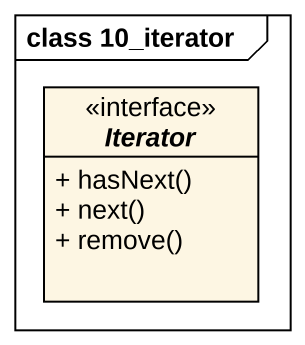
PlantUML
@startuml
mainframe class 10_iterator
hide circle
hide empty members
skinparam classAttributeIconSize 0
interface Iterator {
  + hasNext()
  + next()
  + remove()
}
@enduml
